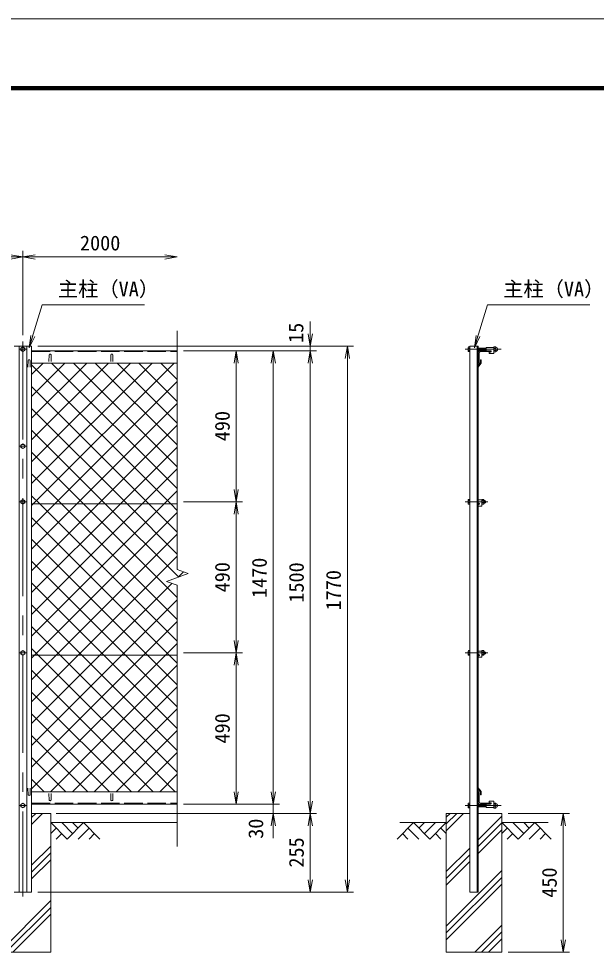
# Model space of a CAD drawing. Units: millimetres, scale not verified. Extents: x -4200 to 4200, y -2970 to 2970.
# Drawn here: x -1394 to 477, y -66 to 2970 of the extents above; entities that cross this region are included whole.
import ezdxf
from ezdxf.enums import TextEntityAlignment as Align

# ---------------------------------------------------------------- set-up
doc = ezdxf.new("R2010")
doc.units = ezdxf.units.MM
doc.header["$LTSCALE"] = 10
doc.linetypes.add('DASHED', pattern=[7.5, 6, -1.5])
doc.linetypes.add('USER1', pattern=[50.8, 31.75, -6.35, 6.35, -6.35])
for name, color, linetype, lineweight in [('0-1_D-STR1', 1, 'Continuous', 18), ('0-2_D-BMK', 2, 'USER1', 13), ('0-3_D-STR-DIM', 7, 'Continuous', 13), ('0-4_D-STR3', 3, 'Continuous', 13), ('0-5_D-BGD', 7, 'Continuous', 18), ('0-6_D-STR4', 7, 'Continuous', 18), ('0-7_D-DCR-HCH', 7, 'Continuous', 13), ('0-8_D-STR-TXT', 7, 'Continuous', 13), ('0-9_0', 7, 'Continuous', 18), ('0-A_D-STR2', 7, 'Continuous', 13), ('0-B_D-TTL', 7, 'Continuous', 18)]:
    doc.layers.add(name, color=color, linetype=linetype, lineweight=lineweight)
doc.styles.add('ＭＳ ゴシック', font='')
doc.styles.get('ＭＳ ゴシック').set_extended_font_data('MS Gothic')

# ---------------------------------------------------------------- blocks, each defined once
blk = doc.blocks.new('_Open')
at = {"layer": '0-9_0'}
blk.add_line((-10, 1.667), (0, 0), dxfattribs=at)
blk.add_lwpolyline([(-10, -1.667), (0, 0), (-10, 0)], dxfattribs=at)

msp = doc.modelspace()

# ---------------------------------------------------------------- linework, layer by layer
at = {"layer": '0-1_D-STR1'}
for p, q in [((-1407.97, 1908.92), (-1351.97, 1908.92)), ((-1392.47, 138.92), (-1392.47, 1908.92)), ((-1367.47, 138.92), (-1367.47, 1908.92)), ((-1351.97, 138.92), (-1351.97, 1908.92)), ((-1351.97, 1893.92), (-879.97, 1893.92)), ((68.03, 138.92), (68.03, 1908.92)), ((95.03, 1908.92), (68.03, 1908.92)), ((92.03, 138.92), (92.03, 1908.92)), ((95.03, 138.92), (95.03, 1908.92)), ((95.03, 1888.92), (95.03, 1853.92)), ((98.03, 1886.42), (98.03, 1855.92)), ((135.03, 1893.92), (100.03, 1893.92)), ((133.03, 1890.92), (102.53, 1890.92)), ((135.03, 1892.92), (135.03, 1893.92)), ((-1362.97, 1862.3), (-1363.72, 1840.8)), ((-1356.97, 1862.3), (-1356.22, 1840.8)), ((-879.97, 1853.92), (-1351.97, 1853.92)), ((-1294.97, 1880.79), (-1295.72, 1859.29)), ((-1288.97, 1880.79), (-1288.22, 1859.29)), ((-1094.97, 1880.79), (-1095.72, 1859.29)), ((-1088.97, 1880.79), (-1088.22, 1859.29)), ((102.03, 1854.42), (95.03, 1845.37)), ((96.03, 1853.92), (95.03, 1853.92)), ((105.03, 1853.3), (95.03, 1840.8)), ((102.03, 1864.3), (105.03, 1864.3)), ((102.03, 1864.3), (102.03, 1854.42)), ((105.03, 1864.3), (105.03, 1853.3)), ((95.03, 1845.37), (95.03, 1840.8)), ((-1362.97, 454.25), (-1363.72, 475.75)), ((-1356.97, 454.25), (-1356.22, 475.75)), ((-879.97, 463.92), (-1351.97, 463.92)), ((-1294.97, 437.05), (-1295.72, 458.55)), ((-1288.97, 437.05), (-1288.22, 458.55)), ((-1094.97, 437.05), (-1095.72, 458.55)), ((-1088.97, 437.05), (-1088.22, 458.55)), ((105.03, 464.65), (95.03, 477.15)), ((95.03, 472.58), (95.03, 477.15)), ((102.03, 463.53), (95.03, 472.58)), ((96.03, 463.92), (95.03, 463.92)), ((95.03, 463.92), (95.03, 428.92)), ((98.03, 461.92), (98.03, 431.42)), ((102.03, 453.65), (102.03, 463.53)), ((105.03, 453.65), (105.03, 464.65)), ((102.03, 453.65), (105.03, 453.65)), ((102.53, 426.92), (133.03, 426.92)), ((-1351.97, 423.92), (-879.97, 423.92)), ((100.03, 423.92), (135.03, 423.92)), ((135.03, 424.92), (135.03, 423.92)), ((-1407.97, 138.92), (-1351.97, 138.92)), ((95.03, 138.92), (68.03, 138.92))]:
    msp.add_line(p, q, dxfattribs=at)
at = {"layer": '0-1_D-STR1', "linetype": 'DASHED'}
for p, q in [((-1351.97, 1890.92), (-879.97, 1890.92)), ((-1351.97, 426.92), (-879.97, 426.92))]:
    msp.add_line(p, q, dxfattribs=at)
at = {"layer": '0-1_D-STR1'}
for centre, radius, start, end in [((-1291.97, 1879.54), 3.25, 22.61986, 157.38014), ((-1091.97, 1879.54), 3.25, 22.61986, 157.38014), ((100.03, 1888.92), 5, 90, 180), ((102.53, 1886.42), 4.5, 90, 180), ((133.03, 1892.92), 2, 270, 0), ((-1359.97, 1861.05), 3.25, 22.61986, 157.38014), ((96.03, 1855.92), 2, 270, 0), ((96.03, 461.92), 2, 0, 90), ((-1359.97, 455.5), 3.25, 202.61986, 337.38014), ((-1291.97, 438.3), 3.25, 202.61986, 337.38014), ((-1091.97, 438.3), 3.25, 202.61986, 337.38014), ((100.03, 428.92), 5, 180, 270), ((102.53, 431.42), 4.5, 180, 270), ((133.03, 424.92), 2, 0, 90)]:
    msp.add_arc(centre, radius, start, end, dxfattribs=at)
at = {"layer": '0-2_D-BMK'}
for p, q in [((-1379.97, 1923.92), (-1379.97, 123.92)), ((-1369.97, 1898.42), (-1389.97, 1898.42)), ((169.26, 1898.42), (53.03, 1898.42)), ((-1369.97, 1583.92), (-1389.97, 1583.92)), ((-1369.97, 1403.92), (-1389.97, 1403.92)), ((126.03, 1403.92), (53.03, 1403.92)), ((-1369.97, 913.92), (-1389.97, 913.92)), ((126.03, 913.92), (53.03, 913.92)), ((-1369.97, 419.42), (-1389.97, 419.42)), ((169.26, 419.42), (53.03, 419.42))]:
    msp.add_line(p, q, dxfattribs=at)
at = {"layer": '0-3_D-STR-DIM'}
for p, q in [((-1379.97, 1943.92), (-1379.97, 2217.7)), ((-1379.97, 1943.92), (-1379.97, 2217.7)), ((-3379.97, 2197.7), (-1379.97, 2197.7)), ((-1379.97, 2197.7), (-879.97, 2197.7)), ((-448.93, 1948.92), (-448.93, 1988.92)), ((-879.97, 1958.37), (-879.97, 1184.57)), ((-1331.97, 1908.92), (-428.93, 1908.92)), ((-1331.97, 1908.92), (-308.93, 1908.92)), ((-859.97, 1893.92), (-668.93, 1893.92)), ((-859.97, 1893.92), (-548.93, 1893.92)), ((-859.97, 1893.92), (-428.93, 1893.92)), ((-859.97, 1893.92), (-428.93, 1893.92)), ((-688.93, 1403.92), (-688.93, 1893.92)), ((-568.93, 1893.92), (-568.93, 423.92)), ((-448.93, 1893.92), (-448.93, 1908.92)), ((-448.93, 1893.92), (-448.93, 393.92)), ((-328.93, 138.92), (-328.93, 1908.92)), ((-448.93, 1853.92), (-448.93, 1813.92)), ((-859.97, 1403.92), (-668.93, 1403.92)), ((-859.97, 1403.92), (-668.93, 1403.92)), ((-688.93, 913.92), (-688.93, 1403.92)), ((-844.74, 1171.74), (-879.97, 1184.57)), ((-915.21, 1146.09), (-844.74, 1171.74)), ((-879.97, 1133.27), (-915.21, 1146.09)), ((-879.97, 1133.27), (-879.97, 286.61)), ((-859.97, 913.92), (-668.93, 913.92)), ((-859.97, 913.92), (-668.93, 913.92)), ((-688.93, 423.92), (-688.93, 913.92)), ((-568.93, 463.92), (-568.93, 503.92)), ((-859.97, 423.92), (-668.93, 423.92)), ((-859.97, 423.92), (-548.93, 423.92)), ((-859.97, 423.92), (-548.93, 423.92)), ((-568.93, 423.92), (-568.93, 393.92)), ((-1272.2, 393.92), (-428.93, 393.92)), ((-1269.97, 393.92), (-548.93, 393.92)), ((-1269.97, 393.92), (-428.93, 393.92)), ((-448.93, 393.92), (-448.93, 138.92)), ((191.53, 393.92), (390.54, 393.92)), ((370.54, -56.08), (370.54, 393.92)), ((-568.93, 353.92), (-568.93, 313.92)), ((-1331.97, 138.92), (-428.93, 138.92)), ((-1331.97, 138.92), (-308.93, 138.92)), ((191.53, -56.08), (390.54, -56.08))]:
    msp.add_line(p, q, dxfattribs=at)
at = {"layer": '0-4_D-STR3'}
for p, q in [((-1379.97, 1905.92), (-1386.47, 1902.17)), ((-1386.47, 1902.17), (-1386.47, 1894.66)), ((-1386.47, 1894.66), (-1379.97, 1890.91)), ((-1373.47, 1902.17), (-1379.97, 1905.92)), ((-1379.97, 1890.91), (-1373.47, 1894.66)), ((-1373.47, 1894.66), (-1373.47, 1902.17)), ((62.73, 1904.72), (63.42, 1905.92)), ((62.73, 1904.72), (62.73, 1892.12)), ((62.73, 1892.12), (63.42, 1890.91)), ((68.03, 1905.92), (63.42, 1905.92)), ((68.03, 1902.17), (63.42, 1902.17)), ((68.03, 1894.66), (63.42, 1894.66)), ((68.03, 1890.91), (63.42, 1890.91)), ((68.03, 1905.92), (68.03, 1890.91)), ((95.03, 1902.42), (120.28, 1902.42)), ((95.03, 1901.67), (120.28, 1901.67)), ((95.03, 1895.17), (120.28, 1895.17)), ((95.03, 1894.42), (120.28, 1894.42)), ((145.28, 1904.42), (120.28, 1904.42)), ((120.28, 1904.42), (120.28, 1893.92)), ((135.03, 1893.92), (120.28, 1893.92)), ((135.03, 1889.42), (130.28, 1889.42)), ((130.28, 1889.42), (130.28, 1884.42)), ((145.28, 1884.42), (130.28, 1884.42)), ((145.28, 1904.65), (145.28, 1892.31)), ((145.28, 1904.65), (145.28, 1892.31)), ((145.28, 1904.42), (145.28, 1884.42)), ((146.28, 1906.52), (150.78, 1906.52)), ((150.78, 1902.47), (146.28, 1902.47)), ((150.78, 1894.37), (146.28, 1894.37)), ((146.28, 1890.32), (150.78, 1890.32)), ((151.78, 1904.65), (151.78, 1892.31)), ((151.78, 1904.65), (151.78, 1892.31)), ((-1379.97, 1591.42), (-1386.47, 1587.67)), ((-1386.47, 1587.67), (-1386.47, 1580.16)), ((-1386.47, 1580.16), (-1379.97, 1576.41)), ((-1373.47, 1587.67), (-1379.97, 1591.42)), ((-1379.97, 1576.41), (-1373.47, 1580.16)), ((-1373.47, 1580.16), (-1373.47, 1587.67)), ((-879.97, 1397.17), (-1351.97, 1397.17)), ((62.73, 1410.22), (63.42, 1411.42)), ((62.73, 1410.22), (62.73, 1397.62)), ((62.73, 1397.62), (63.42, 1396.41)), ((68.03, 1411.42), (63.42, 1411.42)), ((68.03, 1407.67), (63.42, 1407.67)), ((68.03, 1400.16), (63.42, 1400.16)), ((68.03, 1411.42), (68.03, 1396.41)), ((107.03, 1409.92), (95.03, 1409.92)), ((96.78, 1399.42), (95.03, 1399.42)), ((107.03, 1411.42), (112.8, 1411.42)), ((107.03, 1396.41), (107.03, 1411.42)), ((107.03, 1409.92), (107.03, 1389.92)), ((107.03, 1407.67), (112.8, 1407.67)), ((107.03, 1400.16), (112.8, 1400.16)), ((112.8, 1411.42), (113.53, 1410.17)), ((112.8, 1396.41), (113.53, 1397.67)), ((113.53, 1397.67), (113.53, 1410.17)), ((113.53, 1407.92), (116.83, 1407.92)), ((113.53, 1399.92), (116.83, 1399.92)), ((116.83, 1407.92), (118.03, 1406.72)), ((116.83, 1407.92), (116.83, 1399.92)), ((116.83, 1399.92), (118.03, 1401.12)), ((118.03, 1406.72), (118.03, 1401.12)), ((68.03, 1396.41), (63.42, 1396.41)), ((96.78, 1394.92), (95.03, 1394.92)), ((107.03, 1389.92), (95.03, 1389.92)), ((107.03, 1396.41), (112.8, 1396.41)), ((-1379.97, 921.42), (-1386.47, 917.67)), ((-1386.47, 917.67), (-1386.47, 910.16)), ((-1373.47, 917.67), (-1379.97, 921.42)), ((-1373.47, 910.16), (-1373.47, 917.67)), ((62.73, 920.22), (63.42, 921.42)), ((62.73, 920.22), (62.73, 907.62)), ((68.03, 921.42), (63.42, 921.42)), ((68.03, 917.67), (63.42, 917.67)), ((68.03, 921.42), (68.03, 906.41)), ((107.03, 919.92), (95.03, 919.92)), ((107.03, 906.41), (107.03, 921.42)), ((107.03, 917.67), (112.8, 917.67)), ((113.53, 907.67), (113.53, 920.17)), ((113.53, 917.92), (116.83, 917.92)), ((116.83, 917.92), (118.03, 916.72)), ((118.03, 916.72), (118.03, 911.12)), ((-1386.47, 910.16), (-1379.97, 906.41)), ((-1379.97, 906.41), (-1373.47, 910.16)), ((-879.97, 907.17), (-1351.97, 907.17)), ((62.73, 907.62), (63.42, 906.41)), ((68.03, 910.16), (63.42, 910.16)), ((68.03, 906.41), (63.42, 906.41)), ((96.78, 909.42), (95.03, 909.42)), ((96.78, 904.92), (95.03, 904.92)), ((107.03, 910.16), (112.8, 910.16)), ((113.53, 909.92), (116.83, 909.92)), ((62.73, 425.72), (63.42, 426.92)), ((62.73, 413.12), (62.73, 425.72)), ((68.03, 426.92), (63.42, 426.92)), ((68.03, 411.91), (68.03, 426.92)), ((130.28, 428.42), (130.28, 433.42)), ((145.28, 433.42), (130.28, 433.42)), ((135.03, 428.42), (130.28, 428.42)), ((145.28, 413.42), (145.28, 433.42)), ((145.28, 413.18), (145.28, 425.53)), ((145.28, 413.18), (145.28, 425.53)), ((146.28, 427.52), (150.78, 427.52)), ((151.78, 413.18), (151.78, 425.53)), ((151.78, 413.18), (151.78, 425.53)), ((62.73, 413.12), (63.42, 411.91)), ((68.03, 423.17), (63.42, 423.17)), ((68.03, 415.66), (63.42, 415.66)), ((68.03, 411.91), (63.42, 411.91)), ((95.03, 423.42), (120.28, 423.42)), ((95.03, 422.67), (120.28, 422.67)), ((95.03, 416.17), (120.28, 416.17)), ((95.03, 415.42), (120.28, 415.42)), ((120.28, 413.42), (120.28, 423.92)), ((135.03, 423.92), (120.28, 423.92)), ((145.28, 413.42), (120.28, 413.42)), ((150.78, 423.47), (146.28, 423.47)), ((150.78, 415.37), (146.28, 415.37)), ((146.28, 411.32), (150.78, 411.32))]:
    msp.add_line(p, q, dxfattribs=at)
for points in [[(-1373.47, 1407.67), (-1379.97, 1411.42), (-1386.47, 1407.67), (-1386.47, 1400.16), (-1379.97, 1396.41), (-1373.47, 1400.16)], [(-1373.47, 415.66), (-1379.97, 411.91), (-1386.47, 415.66), (-1386.47, 423.17), (-1379.97, 426.92), (-1373.47, 423.17)]]:
    msp.add_lwpolyline(points, close=True, dxfattribs=at)
for points in [[(107.03, 919.92), (107.03, 899.92), (95.03, 899.92)], [(107.03, 921.42), (112.8, 921.42), (113.53, 920.17)], [(116.83, 917.92), (116.83, 909.92), (118.03, 911.12)], [(107.03, 906.41), (112.8, 906.41), (113.53, 907.67)]]:
    msp.add_lwpolyline(points, dxfattribs=at)
for centre in [(-1379.97, 1898.42), (-1379.97, 1583.92), (-1379.97, 1403.92), (-1379.97, 913.92), (-1379.97, 419.42)]:
    msp.add_circle(centre, 6.25, dxfattribs=at)
for centre, radius, start, end in [((75.26, 1898.42), 12.42, 162.4121, 197.5879), ((66.17, 1904.05), 3.32, 145.61585, 214.38415), ((66.17, 1892.79), 3.32, 145.61585, 214.38415), ((135.03, 1891.67), 2.25, 270, 90), ((147.82, 1904.49), 2.54, 127.21089, 232.78911), ((153.98, 1898.42), 8.7, 152.26063, 207.73937), ((147.83, 1892.34), 2.55, 127.42505, 232.57495), ((149.24, 1904.49), 2.54, 307.21089, 52.78911), ((143.08, 1898.42), 8.7, 332.26063, 27.73937), ((149.23, 1892.34), 2.55, 307.42505, 52.57495), ((152.15, 1905.36), 0.5, 189.83916, 262.83194), ((152.15, 1891.47), 0.5, 97.16806, 163.42019), ((151.28, 1898.42), 6.5, 277.16806, 82.83194), ((75.26, 1403.92), 12.42, 162.4121, 197.5879), ((66.17, 1409.55), 3.32, 145.61585, 214.38415), ((66.17, 1398.29), 3.32, 145.61585, 214.38415), ((96.78, 1397.17), 2.25, 270, 90), ((110.06, 1409.55), 3.32, 325.61586, 34.38414), ((100.96, 1403.92), 12.42, 342.4121, 17.5879), ((110.06, 1398.29), 3.32, 325.61585, 34.38416), ((75.26, 913.92), 12.42, 162.4121, 197.5879), ((66.17, 919.55), 3.32, 145.61585, 214.38415), ((110.06, 919.55), 3.32, 325.61586, 34.38414), ((100.96, 913.92), 12.42, 342.4121, 17.5879), ((66.17, 908.29), 3.32, 145.61585, 214.38415), ((96.78, 907.17), 2.25, 270, 90), ((110.06, 908.29), 3.32, 325.61585, 34.38416), ((66.17, 425.05), 3.32, 145.61585, 214.38415), ((135.03, 426.17), 2.25, 270, 90), ((147.83, 425.49), 2.55, 127.42505, 232.57495), ((149.23, 425.49), 2.55, 307.42505, 52.57495), ((152.15, 426.36), 0.5, 196.57981, 262.83194), ((151.28, 419.42), 6.5, 277.16806, 82.83194), ((75.26, 419.42), 12.42, 162.4121, 197.5879), ((66.17, 413.79), 3.32, 145.61585, 214.38415), ((153.98, 419.42), 8.7, 152.26063, 207.73937), ((147.82, 413.34), 2.54, 127.21089, 232.78911), ((143.08, 419.42), 8.7, 332.26063, 27.73937), ((149.24, 413.34), 2.54, 307.21089, 52.78911), ((152.15, 412.47), 0.5, 97.16806, 170.16084)]:
    msp.add_arc(centre, radius, start, end, dxfattribs=at)
at = {"layer": '0-5_D-BGD'}
for p, q in [((-1289.97, 363.92), (-879.97, 363.92)), ((-158.47, 363.92), (-8.47, 363.92)), ((321.53, 363.92), (171.53, 363.92))]:
    msp.add_line(p, q, dxfattribs=at)
at = {"layer": '0-6_D-STR4'}
for p, q in [((-1289.97, 393.92), (-1351.97, 393.92)), ((-1289.97, 393.92), (-1289.97, -56.08)), ((-8.47, 393.92), (-8.47, -56.08)), ((68.03, 393.92), (-8.47, 393.92)), ((171.53, 393.92), (95.03, 393.92)), ((171.53, 393.92), (171.53, -56.08)), ((-1289.97, -56.08), (-1469.97, -56.08)), ((171.53, -56.08), (-8.47, -56.08))]:
    msp.add_line(p, q, dxfattribs=at)
at = {"layer": '0-7_D-DCR-HCH'}
for p, q in [((-1351.97, 358.36), (-1316.41, 393.92)), ((-1351.97, 380.45), (-1338.51, 393.92)), ((-8.47, 337.64), (47.8, 393.92)), ((-8.47, 359.74), (25.7, 393.92)), ((-8.47, 381.84), (3.61, 393.92)), ((95.03, 308.56), (171.53, 385.06)), ((-1236.76, 310.71), (-1289.97, 363.92)), ((-1272.24, 346.18), (-1289.97, 328.52)), ((-1219.03, 328.44), (-1254.5, 363.92)), ((-1183.55, 363.92), (-1236.76, 310.71)), ((-1201.2, 346.09), (-1219.03, 363.92)), ((-1165.81, 346.18), (-1201.45, 310.71)), ((-1183.55, 363.92), (-1130.34, 310.71)), ((-114.9, 363.92), (-168.11, 310.71)), ((-132.63, 346.18), (-97, 310.71)), ((-114.9, 363.92), (-61.68, 310.71)), ((-97.16, 346.18), (-79.42, 363.92)), ((-79.42, 328.44), (-43.95, 363.92)), ((-61.68, 310.71), (-8.47, 363.92)), ((-26.21, 346.18), (-8.47, 328.52)), ((95.03, 286.47), (171.53, 362.97)), ((95.03, 264.37), (171.53, 340.87)), ((224.74, 310.71), (171.53, 363.92)), ((189.27, 346.18), (171.53, 328.52)), ((242.48, 328.44), (207, 363.92)), ((277.95, 363.92), (224.74, 310.71)), ((260.31, 346.09), (242.48, 363.92)), ((295.69, 346.18), (260.05, 310.71)), ((277.95, 363.92), (331.16, 310.71)), ((-1254.5, 328.44), (-1272.32, 310.71)), ((-1148.08, 328.44), (-1165.89, 310.71)), ((-150.37, 328.44), (-132.55, 310.71)), ((-43.95, 328.44), (-26.13, 310.71)), ((207, 328.44), (189.18, 310.71)), ((313.43, 328.44), (295.61, 310.71)), ((-1351.97, 225.77), (-1289.97, 287.77)), ((-8.47, 205.06), (68.03, 281.56)), ((-1351.97, 203.68), (-1289.97, 265.68)), ((-1351.97, 181.58), (-1289.97, 243.58)), ((-8.47, 182.97), (68.03, 259.47)), ((-8.47, 160.87), (68.03, 237.37)), ((-8.47, 28.29), (171.53, 208.29)), ((-8.47, 6.19), (171.53, 186.19)), ((-8.47, -15.91), (171.53, 164.09)), ((-1457.05, -56.08), (-1289.97, 111)), ((-1434.96, -56.08), (-1289.97, 88.9)), ((-1412.86, -56.08), (-1289.97, 66.8)), ((83.94, -56.08), (171.53, 31.51)), ((106.03, -56.08), (171.53, 9.41)), ((128.13, -56.08), (171.53, -12.69))]:
    msp.add_line(p, q, dxfattribs=at)
at = {"layer": '0-8_D-STR-TXT'}
for points in [[(-986.26, 2042.8), (-1317.64, 2042.8), (-1359.33, 1905.13)], [(456.21, 2042.8), (124.83, 2042.8), (83.14, 1905.13)]]:
    msp.add_lwpolyline(points, dxfattribs=at)
at = {"layer": '0-A_D-STR2'}
for p, q in [((-1351.97, 1816.53), (-1314.59, 1853.92)), ((-1351.97, 1745.82), (-1243.88, 1853.92)), ((-1351.97, 1675.11), (-1173.16, 1853.92)), ((-1351.97, 1604.4), (-1102.45, 1853.92)), ((-1351.97, 1533.69), (-1031.74, 1853.92)), ((-1351.97, 1462.98), (-961.03, 1853.92)), ((-879.97, 1446.75), (-1287.14, 1853.92)), ((-879.97, 1517.46), (-1216.43, 1853.92)), ((-879.97, 1588.17), (-1145.72, 1853.92)), ((-879.97, 1658.88), (-1075.01, 1853.92)), ((-879.97, 1729.6), (-1004.3, 1853.92)), ((-879.97, 1800.31), (-933.59, 1853.92)), ((-901.1, 1397.17), (-1351.97, 1848.04)), ((-1276.36, 1397.17), (-879.97, 1793.55)), ((-971.81, 1397.17), (-1351.97, 1777.33)), ((-1042.52, 1397.17), (-1351.97, 1706.62)), ((-1205.65, 1397.17), (-879.97, 1722.84)), ((-1134.94, 1397.17), (-879.97, 1652.13)), ((-1064.23, 1397.17), (-879.97, 1581.42)), ((-1183.94, 1397.17), (-1351.97, 1565.2)), ((-1254.65, 1397.17), (-1351.97, 1494.49)), ((-993.52, 1397.17), (-879.97, 1510.71)), ((-922.81, 1397.17), (-879.97, 1440)), ((-1325.36, 1397.17), (-1351.97, 1423.78)), ((-1351.97, 1321.55), (-1276.36, 1397.17)), ((-1351.97, 1250.84), (-1205.65, 1397.17)), ((-1351.97, 1180.13), (-1134.94, 1397.17)), ((-1351.97, 1109.42), (-1064.23, 1397.17)), ((-1351.97, 1038.71), (-993.52, 1397.17)), ((-1351.97, 968), (-922.81, 1397.17)), ((-879.97, 951.78), (-1325.36, 1397.17)), ((-879.97, 1022.49), (-1254.65, 1397.17)), ((-879.97, 1093.2), (-1183.94, 1397.17)), ((-879.97, 1234.62), (-1042.52, 1397.17)), ((-879.97, 1305.33), (-971.81, 1397.17)), ((-879.97, 1376.04), (-901.1, 1397.17)), ((-1351.97, 897.29), (-879.97, 1369.29)), ((-879.97, 881.07), (-1351.97, 1353.07)), ((-1351.97, 826.58), (-879.97, 1298.58)), ((-879.97, 810.36), (-1351.97, 1282.36)), ((-1351.97, 755.87), (-879.97, 1227.87)), ((-879.97, 739.65), (-1351.97, 1211.65)), ((-877.21, 1159.92), (-859.88, 1177.25)), ((-879.97, 668.94), (-1351.97, 1140.94)), ((-1351.97, 685.16), (-897.49, 1139.64)), ((-1351.97, 614.45), (-879.97, 1086.45)), ((-879.97, 598.22), (-1351.97, 1070.22)), ((-1351.97, 543.74), (-879.97, 1015.74)), ((-879.97, 527.51), (-1351.97, 999.51)), ((-1351.97, 473.03), (-879.97, 945.03)), ((-887.09, 463.92), (-1351.97, 928.8)), ((-957.8, 463.92), (-1351.97, 858.09)), ((-1290.37, 463.92), (-879.97, 874.31)), ((-1219.66, 463.92), (-879.97, 803.6)), ((-1028.51, 463.92), (-1351.97, 787.38)), ((-1148.95, 463.92), (-879.97, 732.89)), ((-1099.22, 463.92), (-1351.97, 716.67)), ((-1169.93, 463.92), (-1351.97, 645.96)), ((-1078.24, 463.92), (-879.97, 662.18)), ((-1007.53, 463.92), (-879.97, 591.47)), ((-1240.64, 463.92), (-1351.97, 575.25)), ((-936.82, 463.92), (-879.97, 520.76)), ((-1311.35, 463.92), (-1351.97, 504.54))]:
    msp.add_line(p, q, dxfattribs=at)
for points in [[(-1351.97, 1392.26), (-1347.07, 1397.17), (-890.32, 1853.92)], [(-876.31, 1160.25), (-1113.23, 1397.17), (-1351.97, 1635.91)]]:
    msp.add_lwpolyline(points, dxfattribs=at)
at = {"layer": '0-B_D-TTL', "color": 2}
msp.add_lwpolyline([(-4200, 2970), (4200, 2970), (4200, -2970), (-4200, -2970)], close=True, dxfattribs=at)
at = {"layer": '0-B_D-TTL'}
for points in [[(-3930, 2750), (3930, 2750), (3930, -2750), (-3930, -2750)], [(-3927.5, 2747.5), (3927.5, 2747.5), (3927.5, -2747.5), (-3927.5, -2747.5)], [(-3925, 2745), (3925, 2745), (3925, -2745), (-3925, -2745)], [(-3922.5, 2742.5), (3922.5, 2742.5), (3922.5, -2742.5), (-3922.5, -2742.5)], [(-3920, 2740), (3920, 2740), (3920, -2740), (-3920, -2740)]]:
    msp.add_lwpolyline(points, close=True, dxfattribs=at)

# ---------------------------------------------------------------- block references
at = {"layer": '0-3_D-STR-DIM', "xscale": 4, "yscale": 4}
for p in [(-1379.97, 2197.7), (-879.97, 2197.7)]:
    msp.add_blockref('_Open', p, dxfattribs=at)
for p, rotation in [((-1379.97, 2197.7), 180), ((-448.93, 1908.92), 270), ((-688.93, 1893.92), 90), ((-568.93, 1893.92), 90), ((-448.93, 1893.92), 90), ((-448.93, 1893.92), 90), ((-328.93, 1908.92), 90), ((-688.93, 1403.92), 270), ((-688.93, 1403.92), 90), ((-688.93, 913.92), 270), ((-688.93, 913.92), 90), ((-688.93, 423.92), 270), ((-568.93, 423.92), 270), ((-568.93, 423.92), 270), ((-448.93, 393.92), 270), ((-568.93, 393.92), 90), ((-448.93, 393.92), 90), ((370.54, 393.92), 90), ((-448.93, 138.92), 270), ((-328.93, 138.92), 270), ((370.54, -56.08), 270)]:
    msp.add_blockref('_Open', p, dxfattribs=dict(at, rotation=rotation))
at = {"layer": '0-8_D-STR-TXT', "xscale": 4, "yscale": 4, "rotation": 253.14944}
for p in [(-1359.91, 1903.22), (82.56, 1903.22)]:
    msp.add_blockref('_Open', p, dxfattribs=at)

# ---------------------------------------------------------------- texts
at = {"layer": '0-3_D-STR-DIM', "style": 'ＭＳ ゴシック'}
msp.add_text('2000', height=48.09, dxfattribs=at).set_placement((-1195.24, 2204.45), align=Align.BOTTOM_LEFT)
for s, p in [('15', (-457.09, 1919.08)), ('490', (-695.68, 1600.41)), ('1470', (-575.68, 1092)), ('490', (-695.68, 1110.41)), ('1500', (-455.68, 1077)), ('1770', (-335.68, 1052)), ('490', (-695.68, 620.41)), ('30', (-587.19, 311.49)), ('255', (-455.68, 218.05)), ('450', (363.79, 120.41))]:
    msp.add_text(s, height=48.09, rotation=90, dxfattribs=at).set_placement(p, align=Align.BOTTOM_LEFT)
at = {"layer": '0-8_D-STR-TXT', "style": 'ＭＳ ゴシック'}
for p in [(-1266.72, 2055.38), (175.76, 2055.38)]:
    msp.add_text('主柱（VA）', height=48.09, dxfattribs=at).set_placement(p, align=Align.BOTTOM_LEFT)

doc.saveas('drawing.dxf')
